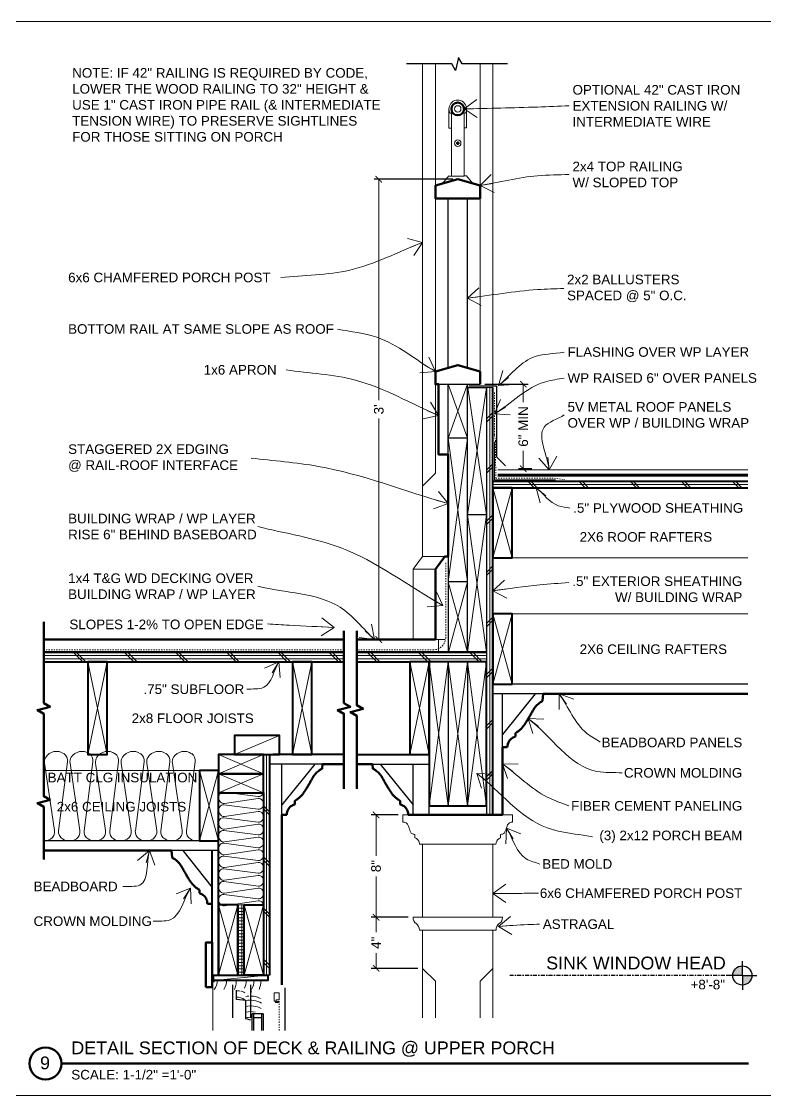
# Model space of a CAD drawing. Header units: inches. Extents: x -4969 to 16721, y 2489 to 24693.
# Drawn here: x 6111.6 to 6169.8, y 3803.9 to 3887.9 of the extents above; entities that cross this region are included whole.
import ezdxf

# ---------------------------------------------------------------- set-up
doc = ezdxf.new("R2010")
doc.units = ezdxf.units.IN
doc.header["$MEASUREMENT"] = 0
for name, pattern in [('A135CUDHH$0$HIDDEN', [0.375, 0.25, -0.125]), ('CENTER', [2, 1.25, -0.25, 0.25, -0.25]), ('DASHED2', [0.375, 0.25, -0.125])]:
    doc.linetypes.add(name, pattern=pattern)
doc.layers.get('0').update_dxf_attribs({"lineweight": 5})
doc.layers.add('0-NPLT', color=1, linetype='Continuous', plot=False)
for name, color, linetype, lineweight in [('1', 1, 'Continuous', 9), ('2', 6, 'Continuous', 20), ('3', 3, 'Continuous', 30), ('4', 2, 'Continuous', 40), ('5', 4, 'Continuous', 50), ('A-DIMSx', 7, 'Continuous', 9), ('A-TEXTx', 7, 'Continuous', 20), ('TB-11x17', 7, 'Continuous', 100)]:
    doc.layers.add(name, color=color, linetype=linetype, lineweight=lineweight)
doc.styles.get("Standard").update_dxf_attribs({"font": 'Arial.ttf'})
doc.dimstyles.get("Standard").update_dxf_attribs({"dimtxt": 3, "dimasz": 2, "dimexe": 0.03125, "dimexo": 0.0625, "dimgap": 0.03125, "dimtad": 0, "dimtoh": 1, "dimdec": 4, "dimlfac": 0.99985, "dimzin": 0, "dimdsep": 46, "dimlunit": 4, "dimtxsty": 'Standard', "dimblk": 'ARCHTICK', "dimblk1": 'ARCHTICK', "dimblk2": 'ARCHTICK', "dimcen": 0.09, "dimclrt": 256, "dimadec": 0, "dimazin": 0, "dimtfac": 1, "dimtdec": 4, "dimtofl": 0, "dimtmove": 0, "dimatfit": 3, "dimfxl": 1, "dimtolj": 1, "dimtzin": 0, "dimarcsym": 0})

# ---------------------------------------------------------------- blocks, each defined once
blk = doc.blocks.new('CROWN small azek')
at = {"layer": '2', "linetype": 'Continuous'}
for p, q in [((3478.774, 4471.698), (3478.774, 4472.269)), ((3477.836, 4470.49), (3477.836, 4470.75)), ((3477.234, 4469.991), (3477.473, 4469.991))]:
    blk.add_line(p, q, dxfattribs=at)
for points, knots in [([(3477.836, 4470.75), (3477.909, 4470.758), (3477.981, 4470.768), (3478.083, 4470.812), (3478.156, 4470.899), (3478.199, 4471.003), (3478.24, 4471.11), (3478.276, 4471.218), (3478.313, 4471.326), (3478.357, 4471.435), (3478.403, 4471.535), (3478.471, 4471.615), (3478.554, 4471.666), (3478.646, 4471.695), (3478.709, 4471.698), (3478.774, 4471.698)], [0.0155755, 0.0155755, 0.0155755, 0.0155755, 0.0913028, 0.1674337, 0.240804, 0.3221473, 0.4016041, 0.479934, 0.5587836, 0.63986, 0.7243935, 0.7885425, 0.8553172, 0.923465, 0.9867831, 0.9867831, 0.9867831, 0.9867831]), ([(3477.473, 4469.991), (3477.482, 4470.044), (3477.494, 4470.115), (3477.529, 4470.21), (3477.571, 4470.285), (3477.628, 4470.357), (3477.711, 4470.424), (3477.783, 4470.462), (3477.836, 4470.49)], [0.002479, 0.002479, 0.002479, 0.002479, 0.1892867, 0.3469333, 0.4813355, 0.6000559, 0.7825047, 0.9879342, 0.9879342, 0.9879342, 0.9879342])]:
    blk.add_open_spline(points, degree=3, knots=knots, dxfattribs=at)
blk = doc.blocks.new('_ArchTick')
at = {"color": 0, "linetype": 'ByBlock', "lineweight": 0, "const_width": 0.15}
blk.add_lwpolyline([(-0.5, -0.5), (0.5, 0.5)], dxfattribs=at)
blk = doc.blocks.new('Point')
at = {"lineweight": 0, "ltscale": 0.1}
h = blk.add_hatch(color=256, dxfattribs=at)
h.dxf.hatch_style = 1
h.paths.add_polyline_path([(-3.2903, 4.1654, 0.414214), (-3.3528, 4.1029), (-3.2903, 4.1029)])
h.paths.add_polyline_path([(-3.2903, 4.1029), (-3.2903, 4.0404, 0.414214), (-3.2278, 4.1029)])
at = {"layer": '3', "ltscale": 0.1}
for q in [(-3.2903, 4.1966), (-3.384, 4.1029), (-3.1965, 4.1029), (-3.2903, 4.0091)]:
    blk.add_line((-3.2903, 4.1029), q, dxfattribs=at)
blk.add_circle((-3.2903, 4.1029), 0.0625, dxfattribs=at)
blk = doc.blocks.new('BATT Insulation 3.5 INCH')
at = {"layer": '1', "lineweight": 5}
for p, q in [((5135.376, 4545.107), (5138.072, 4545.45)), ((5135.381, 4544.942), (5138.018, 4544.555))]:
    blk.add_line(p, q, dxfattribs=at)
for centre, radius, start, end in [((5135.476, 4545.525), 0.5, 180, 212.078), ((5135.334, 4545.437), 0.333, 212.078, 277.2678), ((5138.114, 4545.121), 0.333, 34.6182, 97.2678), ((5137.976, 4545.025), 0.5, 302.5735, 34.6182), ((5135.333, 4544.613), 0.333, 81.6579, 148.5142), ((5135.476, 4544.525), 0.5, 148.5142, 180), ((5138.066, 4544.884), 0.333, 261.6579, 302.5735)]:
    blk.add_arc(centre, radius, start, end, dxfattribs=at)
blk = doc.blocks.new('*D910')
at = {"layer": 'A-DIMSx', "color": 0, "lineweight": -2, "ltscale": 0.1, "transparency": 16777216}
for p, q in [((6145.37, 3875.535), (6139.196, 3875.535)), ((6141.87, 3839.535), (6139.196, 3839.535))]:
    blk.add_line(p, q, dxfattribs=at)
at = {"layer": 'A-DIMSx', "color": 0, "lineweight": 5, "ltscale": 0.1, "transparency": 16777216}
for p, q in [((6139.571, 3875.535), (6139.571, 3858.255)), ((6139.571, 3839.535), (6139.571, 3856.815))]:
    blk.add_line(p, q, dxfattribs=at)
at = {"layer": 'Defpoints', "color": 0, "ltscale": 0.1, "transparency": 16777216}
for p in [(6139.571, 3875.535), (6145.745, 3875.535), (6142.245, 3839.535)]:
    blk.add_point(p, dxfattribs=at)
at = {"layer": 'A-DIMSx', "color": 0, "lineweight": 5, "ltscale": 0.1, "transparency": 16777216, "xscale": 0.5, "yscale": 0.5, "zscale": 0.5}
for p, rotation in [((6139.571, 3875.535), 90), ((6139.571, 3839.535), 270)]:
    blk.add_blockref('_ArchTick', p, dxfattribs=dict(at, rotation=rotation))
at = {"layer": 'A-DIMSx', "ltscale": 0.1, "transparency": 16777216, "insert": (6139.571, 3857.535), "char_height": 0.75, "attachment_point": 5, "rotation": 90}
blk.add_mtext("\\A1;3'", dxfattribs=at)
blk = doc.blocks.new('*D911')
at = {"layer": 'A-DIMSx', "color": 0, "lineweight": -2, "ltscale": 0.1, "transparency": 16777216}
for p, q in [((6147.87, 3859.497), (6151.245, 3859.497)), ((6151.526, 3852.893), (6150.495, 3852.893))]:
    blk.add_line(p, q, dxfattribs=at)
at = {"layer": 'A-DIMSx', "color": 0, "lineweight": 5, "ltscale": 0.1, "transparency": 16777216}
for p, q in [((6150.87, 3859.497), (6150.87, 3858.09)), ((6150.87, 3852.893), (6150.87, 3854.299))]:
    blk.add_line(p, q, dxfattribs=at)
at = {"layer": 'Defpoints', "color": 0, "ltscale": 0.1, "transparency": 16777216}
for p in [(6147.495, 3859.497), (6150.87, 3852.893), (6151.901, 3852.893)]:
    blk.add_point(p, dxfattribs=at)
at = {"layer": 'A-DIMSx', "color": 0, "lineweight": 5, "ltscale": 0.1, "transparency": 16777216, "xscale": 0.5, "yscale": 0.5, "zscale": 0.5}
for p, rotation in [((6150.87, 3859.497), 90), ((6150.87, 3852.893), 270)]:
    blk.add_blockref('_ArchTick', p, dxfattribs=dict(at, rotation=rotation))
at = {"layer": 'A-DIMSx', "ltscale": 0.1, "transparency": 16777216, "insert": (6150.87, 3856.195), "char_height": 0.75, "attachment_point": 5, "rotation": 90}
blk.add_mtext('\\A1;6" MIN', dxfattribs=at)
blk = doc.blocks.new('*D913')
at = {"layer": 'A-DIMSx', "color": 0, "lineweight": -2, "ltscale": 0.1, "transparency": 16777216}
for p, q in [((6141.08, 3825.816), (6138.98, 3825.816)), ((6141.87, 3817.816), (6138.98, 3817.816))]:
    blk.add_line(p, q, dxfattribs=at)
at = {"layer": 'A-DIMSx', "color": 0, "lineweight": 5, "ltscale": 0.1, "transparency": 16777216}
for p, q in [((6139.355, 3825.816), (6139.355, 3822.622)), ((6139.355, 3817.816), (6139.355, 3821.009))]:
    blk.add_line(p, q, dxfattribs=at)
at = {"layer": 'Defpoints', "color": 0, "ltscale": 0.1, "transparency": 16777216}
for p in [(6139.355, 3825.816), (6141.455, 3825.816), (6142.245, 3817.816)]:
    blk.add_point(p, dxfattribs=at)
at = {"layer": 'A-DIMSx', "color": 0, "lineweight": 5, "ltscale": 0.1, "transparency": 16777216, "xscale": 0.5, "yscale": 0.5, "zscale": 0.5}
for p, rotation in [((6139.355, 3825.816), 90), ((6139.355, 3817.816), 270)]:
    blk.add_blockref('_ArchTick', p, dxfattribs=dict(at, rotation=rotation))
at = {"layer": 'A-DIMSx', "ltscale": 0.1, "transparency": 16777216, "insert": (6139.355, 3821.816), "char_height": 0.75, "attachment_point": 5, "rotation": 90}
blk.add_mtext('\\A1;8"', dxfattribs=at)
blk = doc.blocks.new('*D914')
at = {"layer": 'A-DIMSx', "color": 0, "lineweight": -2, "ltscale": 0.25, "transparency": 16777216}
for p, q in [((6141.87, 3817.816), (6138.98, 3817.816)), ((6142.62, 3813.816), (6138.98, 3813.816))]:
    blk.add_line(p, q, dxfattribs=at)
at = {"layer": 'A-DIMSx', "color": 0, "lineweight": 5, "ltscale": 0.25, "transparency": 16777216}
for p, q in [((6139.355, 3817.816), (6139.355, 3816.637)), ((6139.355, 3813.816), (6139.355, 3814.995))]:
    blk.add_line(p, q, dxfattribs=at)
at = {"layer": 'Defpoints', "color": 0, "ltscale": 0.25, "transparency": 16777216}
for p in [(6142.245, 3817.816), (6139.355, 3813.816), (6142.995, 3813.816)]:
    blk.add_point(p, dxfattribs=at)
at = {"layer": 'A-DIMSx', "color": 0, "lineweight": 5, "ltscale": 0.25, "transparency": 16777216, "xscale": 0.5, "yscale": 0.5, "zscale": 0.5}
for p, rotation in [((6139.355, 3817.816), 90), ((6139.355, 3813.816), 270)]:
    blk.add_blockref('_ArchTick', p, dxfattribs=dict(at, rotation=rotation))
at = {"layer": 'A-DIMSx', "ltscale": 0.25, "transparency": 16777216, "insert": (6139.355, 3815.816), "char_height": 0.75, "attachment_point": 5, "rotation": 90}
blk.add_mtext('\\A1;4"', dxfattribs=at)

msp = doc.modelspace()

# ---------------------------------------------------------------- hatches: boundary and pattern name
at = {"layer": '1', "ltscale": 0.25}
h = msp.add_hatch(dxfattribs=at)
h.set_pattern_fill('ANSI37', color=256, scale=2, angle=45, style=0)
h.set_pattern_definition([(90, (84.1082, -44.7242), (-0.25, 1e-16), []), (180, (84.1082, -44.7242), (-1e-16, -0.25), [])])
h.paths.add_polyline_path([(6129.0454139, 3813.2849669), (6129.0454139, 3818.7849669), (6128.5454139, 3818.7849669), (6128.5454139, 3813.2849669)])

# ---------------------------------------------------------------- linework, layer by layer
for p, q in [((6131.3934315, 3811.9029909), (6131.3934315, 3811.2429909)), ((6131.7684315, 3811.9029909), (6131.3934315, 3811.9029909)), ((6131.4934315, 3811.2429909), (6131.3934315, 3811.2429909)), ((6131.4934315, 3811.2429909), (6131.4934315, 3811.1529909)), ((6131.7059315, 3811.1529909), (6131.4934315, 3811.1529909)), ((6131.7684315, 3811.3469909), (6131.5434315, 3811.3469909)), ((6131.5434315, 3811.3469909), (6131.5434315, 3811.2029909)), ((6131.6534315, 3811.2029909), (6131.5434315, 3811.2029909)), ((6131.7059315, 3811.2279909), (6131.6534315, 3811.2279909)), ((6131.6534315, 3811.2279909), (6131.6534315, 3811.2029909)), ((6131.7684315, 3811.3469909), (6131.7684315, 3811.9029909))]:
    msp.add_line(p, q)
msp.add_arc((6131.7059315, 3811.1904909), 0.0375, 270, 90)
at = {"layer": '0-NPLT', "lineweight": 9, "ltscale": 0.1}
msp.add_lwpolyline([(6170.5000785, 3887.8717732), (6051.5000785, 3887.8717732), (6051.5000785, 3803.8717732), (6170.5000785, 3803.8717732)], close=True, dxfattribs=at)
at = {"layer": '1', "ltscale": 0.25}
for p, q in [((6143.9951611, 3884.5496352), (6143.9951611, 3852.5349669)), ((6147.4951611, 3884.5496352), (6147.4951611, 3859.4969453)), ((6145.0576611, 3881.0349669), (6145.0576611, 3879.5349669)), ((6146.4326345, 3881.0429082), (6146.4326345, 3879.5429082)), ((6145.0576611, 3879.5349669), (6145.2451611, 3879.5355938)), ((6146.2451611, 3879.5422813), (6146.4326345, 3879.5429082)), ((6145.2451611, 3875.7816231), (6146.2451611, 3875.7816231)), ((6144.9951611, 3855.2849669), (6146.4951611, 3859.4969453)), ((6144.9951611, 3859.4969453), (6146.4951611, 3855.2849669)), ((6146.4951611, 3849.2849689), (6147.9951614, 3859.2469453)), ((6146.5318827, 3859.2469453), (6147.9951612, 3849.2849689)), ((6144.9951611, 3844.0349669), (6146.4951611, 3855.2849669)), ((6144.9951611, 3855.2849669), (6146.4951611, 3844.0349669)), ((6143.9951611, 3852.5349669), (6142.9951611, 3851.5349669)), ((6146.4951611, 3838.5349669), (6147.9951614, 3849.2849669)), ((6146.4951614, 3849.2849669), (6147.9951612, 3838.5349669)), ((6144.7451611, 3846.0349669), (6142.9951611, 3846.0349669)), ((6168.4420348, 3845.911443), (6148.4951611, 3845.911443)), ((6143.9951611, 3845.0349669), (6142.2451611, 3845.0349669)), ((6144.9951611, 3844.0349669), (6146.4951611, 3838.5349669)), ((6146.4951611, 3844.0349669), (6145.0214405, 3838.5349669)), ((6147.9951612, 3838.5349669), (6144.9951611, 3838.5349669)), ((6141.4549514, 3825.815956), (6150.0353705, 3825.815956)), ((6142.9951611, 3823.5377431), (6148.4951609, 3823.5377434)), ((6142.9951611, 3817.815956), (6148.4951611, 3817.815956)), ((6142.9951611, 3816.815956), (6148.4951611, 3816.815956)), ((6143.9951611, 3812.815956), (6143.9951611, 3809.9548686)), ((6147.4951611, 3812.815956), (6147.4951611, 3809.9548686))]:
    msp.add_line(p, q, dxfattribs=at)
at = {"layer": '1'}
for p, q in [((6147.9951614, 3859.2469453), (6148.4951611, 3859.2469453)), ((6148.246213, 3859.2469453), (6148.244698, 3825.815956)), ((6147.9951476, 3856.7865988), (6148.4951745, 3857.2865719)), ((6147.9951342, 3856.5365988), (6148.4951611, 3857.0365719)), ((6147.9951476, 3852.7865988), (6148.4951745, 3853.2865719)), ((6147.9951342, 3852.5365988), (6148.4951611, 3853.0365719)), ((6148.4951611, 3845.911443), (6149.9951611, 3851.411443)), ((6168.4420348, 3851.6610021), (6148.4951614, 3851.6619061)), ((6149.9951611, 3845.911443), (6148.4951614, 3851.4108944)), ((6151.2158042, 3851.9114699), (6151.7157773, 3851.411443)), ((6151.4658042, 3851.9114564), (6151.9657773, 3851.4114295)), ((6155.2158042, 3851.9114699), (6155.7157773, 3851.411443)), ((6155.4658042, 3851.9114564), (6155.9657773, 3851.4114295)), ((6159.2158042, 3851.9114699), (6159.7157773, 3851.411443)), ((6159.4658042, 3851.9114564), (6159.9657773, 3851.4114295)), ((6163.2158042, 3851.9114699), (6163.7157773, 3851.411443)), ((6163.4658042, 3851.9114564), (6163.9657773, 3851.4114295)), ((6167.2158042, 3851.9114699), (6167.7157773, 3851.411443)), ((6167.4658042, 3851.9114564), (6167.9657773, 3851.4114295)), ((6147.9951342, 3848.5365988), (6148.4951611, 3849.0365719)), ((6147.9951476, 3848.7865988), (6148.4951745, 3849.2865719)), ((6147.9951342, 3844.5365988), (6148.4951611, 3845.0365719)), ((6147.9951476, 3844.7865988), (6148.4951745, 3845.2865719)), ((6148.4951611, 3836.0349669), (6149.9951611, 3841.5349669)), ((6149.9951611, 3836.0349669), (6148.4951614, 3841.5344183)), ((6168.4420348, 3841.5349669), (6149.9951611, 3841.5349669)), ((6147.9951342, 3840.5365988), (6148.4951611, 3841.0365719)), ((6147.9951476, 3840.7865988), (6148.4951745, 3841.2865719)), ((6143.9951611, 3839.5349669), (6144.7451611, 3839.5349669)), ((6144.2451611, 3839.5349669), (6144.2451611, 3838.6599669)), ((6113.3661125, 3838.2865363), (6136.8448014, 3838.2854722)), ((6113.3661125, 3838.0365363), (6136.8448014, 3838.0354722)), ((6116.4104869, 3837.7849669), (6115.6600911, 3838.5354435)), ((6116.6604735, 3837.7849669), (6115.9100911, 3838.53543)), ((6120.4104869, 3837.7849669), (6119.6600911, 3838.5354435)), ((6120.6604735, 3837.7849669), (6119.9100911, 3838.53543)), ((6124.4104869, 3837.7849669), (6123.6600911, 3838.5354435)), ((6124.6604735, 3837.7849669), (6123.9100911, 3838.53543)), ((6128.4104869, 3837.7849669), (6127.6600911, 3838.5354435)), ((6128.6604735, 3837.7849669), (6127.9100911, 3838.53543)), ((6132.4104869, 3837.7849669), (6131.6600911, 3838.5354435)), ((6132.6604735, 3837.7849669), (6131.9100911, 3838.53543)), ((6136.4104869, 3837.7849669), (6135.6600911, 3838.5354435)), ((6136.6604735, 3837.7849669), (6135.9100911, 3838.53543)), ((6137.8447901, 3838.0354269), (6147.99515, 3838.0349669)), ((6137.8448014, 3838.2854269), (6147.9951614, 3838.2849669)), ((6139.4104869, 3837.7849669), (6138.6600911, 3838.5354435)), ((6139.6604735, 3837.7849669), (6138.9100911, 3838.53543)), ((6143.4104869, 3837.7849669), (6142.6600911, 3838.5354435)), ((6143.6604735, 3837.7849669), (6142.9100911, 3838.53543)), ((6147.4104869, 3837.7849669), (6146.6600911, 3838.5354435)), ((6147.6604735, 3837.7849669), (6146.9100911, 3838.53543)), ((6116.8249421, 3830.5349669), (6118.3249421, 3837.7849669)), ((6118.3249421, 3830.5349669), (6116.8249421, 3837.7849669)), ((6132.8249421, 3830.5349669), (6134.3249421, 3837.7849669)), ((6134.3249421, 3830.5349669), (6132.8249421, 3837.7849669)), ((6141.9951605, 3830.5349669), (6143.4951605, 3837.7849669)), ((6143.4951605, 3830.5349669), (6141.9951605, 3837.7849669)), ((6143.4951605, 3826.5349669), (6144.9951605, 3837.7849669)), ((6144.9951605, 3826.5349669), (6143.4951605, 3837.7849669)), ((6144.9951608, 3826.5349669), (6146.4951608, 3837.7849669)), ((6146.4951608, 3826.5349669), (6144.9951608, 3837.7849669)), ((6147.9951614, 3826.5349669), (6146.4951611, 3837.7849691)), ((6146.4951611, 3826.5349669), (6147.9951611, 3837.7849669)), ((6147.9951476, 3836.7865988), (6148.4951745, 3837.2865719)), ((6147.9951342, 3836.5365988), (6148.4951611, 3837.0365719)), ((6147.9951342, 3832.5365988), (6148.4951611, 3833.0365719)), ((6147.9951476, 3832.7865988), (6148.4951745, 3833.2865719)), ((6131.7954136, 3832.0349669), (6128.2954136, 3830.5349669)), ((6130.5454136, 3829.0349669), (6127.0454136, 3830.5349669)), ((6130.5454136, 3830.5349669), (6127.0454136, 3829.0349669)), ((6130.7946321, 3830.5349669), (6130.7954139, 3813.2849669)), ((6125.5454139, 3829.2844183), (6113.3661125, 3829.2844183)), ((6125.5454136, 3823.7849669), (6127.0454136, 3829.2849669)), ((6127.0454136, 3823.7849669), (6125.5454139, 3829.2844183)), ((6127.0454136, 3829.0349669), (6130.5454136, 3827.5349669)), ((6130.5454136, 3829.0349669), (6127.0454136, 3827.5349669)), ((6147.9951342, 3828.5365988), (6148.4951611, 3829.0365719)), ((6147.9951476, 3828.7865988), (6148.4951745, 3829.2865719)), ((6131.0454274, 3826.0365988), (6130.5454005, 3826.5365719)), ((6131.0454408, 3825.7865988), (6130.5454139, 3826.2865719)), ((6131.0454274, 3822.0365988), (6130.5454005, 3822.5365719)), ((6131.0454408, 3821.7865988), (6130.5454139, 3822.2865719)), ((6127.0454139, 3813.2849669), (6128.5454139, 3818.7849669)), ((6128.5454139, 3813.2849669), (6127.0454142, 3818.7844183)), ((6130.5454139, 3813.2849669), (6129.0454139, 3818.7849669)), ((6129.0454139, 3813.2849669), (6130.5454136, 3818.7844183)), ((6131.0454274, 3818.0365988), (6130.5454005, 3818.5365719)), ((6131.0454408, 3817.7865988), (6130.5454139, 3818.2865719)), ((6131.0454274, 3814.0365988), (6130.5454005, 3814.5365719)), ((6131.0454408, 3813.7865988), (6130.5454139, 3814.2865719)), ((6126.5454139, 3813.2849669), (6130.3526113, 3813.2849669)), ((6126.589416, 3812.7672158), (6126.589416, 3812.2052158)), ((6126.683416, 3812.7672158), (6126.589416, 3812.7672158)), ((6126.683416, 3812.8612158), (6126.683416, 3812.7672158)), ((6130.5454139, 3813.2849669), (6131.0454139, 3813.2849669)), ((6126.589416, 3812.2052158), (6126.589416, 3808.9548686)), ((6129.5587431, 3812.1342959), (6129.6051492, 3811.9662339))]:
    msp.add_line(p, q, dxfattribs=at)
at = {"layer": '1', "linetype": 'DASHED2', "ltscale": 0.25}
for p, q in [((6144.8076611, 3845.5349669), (6144.8076611, 3839.6599669)), ((6136.8448014, 3838.7224669), (6113.3661125, 3838.7224669)), ((6143.8701611, 3838.7224669), (6137.8448014, 3838.7224669))]:
    msp.add_line(p, q, dxfattribs=at)
at = {"layer": '1', "lineweight": 5, "ltscale": 0.25}
for p, q in [((6142.9951611, 3813.815956), (6143.9951611, 3812.815956)), ((6147.4951611, 3812.815956), (6148.4951611, 3813.815956))]:
    msp.add_line(p, q, dxfattribs=at)
at = {"layer": '1', "linetype": 'DASHED2', "ltscale": 0.25}
msp.add_lwpolyline([(6148.6201611, 3858.855166), (6148.6201611, 3855.5106767), (6148.7030387, 3855.0352929), (6148.711574, 3852.153302), (6153.2970608, 3852.153302), (6154.0979251, 3852.0364427)], dxfattribs=at)
at = {"layer": '1', "ltscale": 0.25}
for centre in [(6145.7451611, 3881.0349669), (6145.7451611, 3878.3568082)]:
    msp.add_circle(centre, 0.25, dxfattribs=at)
msp.add_arc((6145.7451611, 3881.0349669), 0.6875, 327.363102496, 212.636897504, dxfattribs=at)
at = {"layer": '1', "linetype": 'DASHED2', "ltscale": 0.25}
msp.add_arc((6143.8076611, 3839.7224669), 1, 270, 360, dxfattribs=at)
at = {"layer": '1'}
for centre, radius, start, end in [((6125.8546327, 3812.8612159), 1.0815096, 320.49483155, 0), ((6126.6541336, 3812.7982159), 1.0019896, 321.408845099, 3.606233494), ((6126.5937513, 3812.8612159), 1.8317633, 337.938946506, 358.030396983), ((6127.8481418, 3812.8612159), 1.3538228, 333.60143603, 0), ((6128.6004983, 3812.8612159), 1.2188117, 325.63351612, 0), ((6128.758176, 3812.8612159), 1.6069637, 334.650636919, 0), ((6128.6103484, 3811.2153229), 0.8372269, 81.728599299, 101.709437837), ((6128.6103484, 3811.2153229), 0.8372269, 55.213895474, 76.497621117), ((6128.3482664, 3810.0599568), 1.5142097, 61.188949284, 86.509881351), ((6129.5581462, 3809.918412), 1.7337012, 95.412082723, 102.820410478), ((6129.4892208, 3809.605464), 1.7337012, 58.600787134, 100.494162583), ((6129.5581462, 3809.918412), 1.7337012, 63.671086805, 89.851475127), ((6129.5529823, 3809.1442096), 1.7337012, 62.381319961, 102.64479373), ((6129.5529823, 3808.6999972), 1.7337012, 78.401430089, 102.64441573), ((6129.5529935, 3808.2557872), 1.7337012, 88.097187177, 102.64441573)]:
    msp.add_arc(centre, radius, start, end, dxfattribs=at)
at = {"layer": '2'}
for p, q in [((6142.9951611, 3884.5496352), (6142.9951611, 3846.0349669)), ((6148.4951611, 3884.5496352), (6148.4951611, 3859.3719453)), ((6145.2451611, 3881.0349669), (6145.2451611, 3875.7816231)), ((6146.2451611, 3881.0349669), (6146.2451611, 3875.7883106)), ((6145.0576876, 3875.7889375), (6144.5576876, 3875.1956888)), ((6145.0576744, 3875.7809962), (6145.2451611, 3875.7816231)), ((6146.2451611, 3875.7883106), (6146.4326478, 3875.7889375)), ((6146.4326345, 3875.7889375), (6146.9326345, 3875.1956888)), ((6168.4420348, 3852.8020573), (6148.8789998, 3852.8020573)), ((6168.4420348, 3852.3020573), (6148.8844696, 3852.3020573)), ((6142.9951611, 3846.0349669), (6142.2451611, 3845.0349669)), ((6142.2451611, 3845.0349669), (6142.2451611, 3839.5349669)), ((6142.9951605, 3823.5377431), (6142.9951611, 3817.815956)), ((6148.4951609, 3823.5377434), (6148.4951611, 3817.815956)), ((6142.9951611, 3816.815956), (6142.9951611, 3809.9548686)), ((6148.4951611, 3816.815956), (6148.4951611, 3809.9548686)), ((6126.6457163, 3812.8613128), (6130.8957163, 3813.2849669))]:
    msp.add_line(p, q, dxfattribs=at)
at = {"layer": '2', "ltscale": 0.25}
for p, q in [((6142.9951611, 3817.815956), (6142.2451611, 3817.815956)), ((6148.4951611, 3817.815956), (6149.2451611, 3817.815956)), ((6142.7451611, 3816.815956), (6142.9951611, 3816.815956)), ((6148.7451611, 3816.815956), (6148.4951611, 3816.815956))]:
    msp.add_line(p, q, dxfattribs=at)
at = {"layer": '2', "linetype": 'A135CUDHH$0$HIDDEN', "ltscale": 0.25}
msp.add_line((6131.7684315, 3808.9548686), (6131.7684315, 3811.3016683), dxfattribs=at)
at = {"layer": '2', "ltscale": 0.25, "flags": 128}
msp.add_lwpolyline([(6153.3898695, 3852.0364427), (6148.6201611, 3852.0364427), (6148.6201611, 3854.9972064)], dxfattribs=at)
at = {"layer": '2', "ltscale": 0.25}
for centre, start, end in [((6142.8525655, 3817.8071582), 179.170172765, 233.959929589), ((6148.6377566, 3817.8071582), 306.040070411, 0.829827235), ((6142.1377566, 3816.8247538), 359.170172765, 53.959929589), ((6149.3525655, 3816.8247538), 126.040070411, 180.829827235)]:
    msp.add_arc(centre, 0.6074681, start, end, dxfattribs=at)
at = {"layer": '3'}
for p, q in [((6144.9951611, 3860.7826596), (6144.9951611, 3874.0349669)), ((6146.4951611, 3860.7826596), (6146.4951611, 3874.0349669)), ((6144.9951611, 3853.9969453), (6144.9951611, 3859.4969453)), ((6146.4951611, 3838.5349669), (6146.4951611, 3859.4969453)), ((6146.4951611, 3855.2849669), (6144.9951611, 3855.2849669)), ((6147.9951614, 3849.2849669), (6146.4951614, 3849.2849669)), ((6144.9951611, 3846.0349669), (6144.9951611, 3838.5349669)), ((6146.4951611, 3844.0349669), (6144.9951611, 3844.0349669)), ((6144.9951608, 3837.7849669), (6144.9951608, 3826.5349669)), ((6146.4951611, 3837.7849669), (6146.4951611, 3826.5349669)), ((6168.4420348, 3836.0349669), (6149.9951611, 3836.0349669)), ((6152.4333741, 3835.2849669), (6148.4951611, 3835.2849669)), ((6149.2451605, 3831.1139007), (6149.2451605, 3835.2849669)), ((6151.8050454, 3835.2849669), (6149.2451605, 3832.1155149)), ((6135.1641231, 3829.7849669), (6131.0454135, 3829.7849669)), ((6131.9951611, 3825.815956), (6131.9951611, 3829.7849669)), ((6134.555046, 3829.7849669), (6131.9951611, 3826.6155149)), ((6139.0761998, 3829.7849669), (6143.4951605, 3829.7849669)), ((6139.6852768, 3829.7849669), (6142.2451618, 3826.6155149)), ((6142.2451618, 3825.815956), (6142.2451617, 3829.7849669)), ((6143.4951606, 3825.815956), (6143.4951606, 3826.5349675)), ((6125.5454139, 3823.7844183), (6113.3661125, 3823.7844183)), ((6127.0454136, 3823.0349669), (6123.3572, 3823.0349669)), ((6124.247169, 3823.0349669), (6126.5454136, 3820.1361094)), ((6128.142717, 3809.9548686), (6128.142717, 3812.5349669)), ((6129.5569305, 3809.9548686), (6129.5569305, 3812.5349669)), ((6132.2317489, 3812.2884994), (6132.2317489, 3808.9548686)), ((6129.6575118, 3808.9548686), (6129.657479, 3810.2602905)), ((6129.779479, 3810.2602936), (6129.7795118, 3808.9548686)), ((6130.4155118, 3808.9548686), (6130.415479, 3810.2603095)), ((6130.537479, 3810.2603126), (6130.5375227, 3808.9548686))]:
    msp.add_line(p, q, dxfattribs=at)
at = {"layer": '3', "linetype": 'CENTER', "ltscale": 0.25}
msp.add_line((6167.2500785, 3813.2608897), (6149.815043, 3813.2608897), dxfattribs=at)
at = {"layer": '3', "linetype": 'Continuous'}
for p, q in [((6130.537479, 3810.2603126), (6129.657479, 3810.2602905)), ((6130.4154866, 3809.9578126), (6129.7794866, 3809.9578126))]:
    msp.add_line(p, q, dxfattribs=at)
at = {"layer": '3', "flags": 128}
msp.add_lwpolyline([(6149.6242168, 3884.5496352), (6146.0980644, 3884.5496352), (6145.8093892, 3885.0496352), (6145.5593892, 3884.0496352), (6145.2707141, 3884.5496352), (6141.7379712, 3884.5496352)], dxfattribs=at)
at = {"layer": '3'}
for points in [[(6144.2451611, 3859.4969453), (6147.4951611, 3859.4969453)], [(6146.4951611, 3859.2469453), (6147.9951614, 3859.2469453), (6147.9951614, 3825.815956)], [(6146.6201611, 3859.3719453), (6148.7755615, 3859.3719453), (6148.7755615, 3853.815021), (6149.4826683, 3853.1079142)], [(6129.5676983, 3809.767613), (6129.1654563, 3809.8753934), (6129.1654563, 3811.3086657), (6128.4299443, 3811.3856692), (6128.4299443, 3812.1220621)]]:
    msp.add_lwpolyline(points, dxfattribs=at)
at = {"layer": '4'}
for p, q in [((6148.4951611, 3825.815956), (6148.4951611, 3859.2469453)), ((6168.4420348, 3852.4270573), (6148.8831022, 3852.4270573)), ((6148.4951614, 3851.9114427), (6168.4420348, 3851.9114427)), ((6148.4951614, 3851.411443), (6168.4420348, 3851.411443)), ((6113.3661125, 3837.7849669), (6136.8448014, 3837.7849669)), ((6137.8448014, 3837.7849669), (6141.9951605, 3837.7849669)), ((6143.4951605, 3837.7849669), (6143.4951605, 3826.5349669)), ((6144.9951605, 3837.7849669), (6143.4951605, 3837.7849669)), ((6146.4951608, 3837.7849669), (6144.9951608, 3837.7849669)), ((6147.9951611, 3837.7849669), (6146.4951611, 3837.7849669)), ((6147.9951611, 3830.0349669), (6147.9951611, 3837.7849669)), ((6131.0454139, 3813.2849669), (6131.0454135, 3830.5349669)), ((6136.8448014, 3830.5349669), (6131.2954136, 3830.5349669)), ((6137.8448014, 3830.5349669), (6141.9951605, 3830.5349669)), ((6147.9951611, 3826.5349669), (6147.9951611, 3830.0349669)), ((6127.0454136, 3813.2849669), (6127.0454136, 3829.151764)), ((6130.5454136, 3827.5349669), (6130.5454136, 3818.7844183)), ((6143.4951605, 3826.5349669), (6144.9951605, 3826.5349669)), ((6144.9951608, 3826.5349669), (6146.4951608, 3826.5349669)), ((6146.4951611, 3826.5349669), (6147.9951611, 3826.5349669)), ((6126.5454136, 3813.2849669), (6126.5454136, 3823.0349669))]:
    msp.add_line(p, q, dxfattribs=at)
for points in [[(6148.4951614, 3851.4114423), (6148.4951611, 3845.911443), (6149.9951611, 3845.911443), (6149.9951611, 3849.411443), (6149.9951611, 3851.411443), (6148.4951611, 3851.411443)], [(6148.4951614, 3841.5349662), (6148.4951611, 3836.0349669), (6149.9951611, 3836.0349669), (6149.9951611, 3839.5349669), (6149.9951611, 3841.5349669), (6148.4951611, 3841.5349669)], [(6116.8249421, 3837.7849669), (6116.8249421, 3830.5349669), (6118.3249421, 3830.5349669), (6118.3249421, 3834.0349669), (6118.3249421, 3837.7849669), (6116.8249421, 3837.7849669)], [(6132.8249421, 3837.7849669), (6132.8249421, 3830.5349669), (6134.3249421, 3830.5349669), (6134.3249421, 3834.0349669), (6134.3249421, 3837.7849669), (6132.8249421, 3837.7849669)], [(6141.9951605, 3837.7849669), (6141.9951605, 3830.5349669), (6143.4951605, 3830.5349669), (6143.4951605, 3834.0349669), (6143.4951605, 3837.7849669), (6141.9951605, 3837.7849669)], [(6128.2954136, 3830.5349669), (6131.7954136, 3830.5349669), (6131.7954136, 3832.0349669), (6128.2954136, 3832.0349669), (6128.2954136, 3832.0349669), (6128.2954136, 3830.5349669)], [(6127.0454136, 3829.0349669), (6130.5454136, 3829.0349669), (6130.5454136, 3830.5349669), (6127.0454136, 3830.5349669), (6127.0454136, 3830.5349669), (6127.0454136, 3829.0349669)], [(6125.5454139, 3829.2849662), (6125.5454136, 3823.7849669), (6127.0454136, 3823.7849669), (6127.0454136, 3827.2849669), (6127.0454136, 3829.2849669), (6125.5454136, 3829.2849669)], [(6127.0454136, 3827.5349669), (6130.5454136, 3827.5349669), (6130.5454136, 3829.0349669), (6127.0454136, 3829.0349669), (6127.0454136, 3829.0349669), (6127.0454136, 3827.5349669)], [(6127.0454142, 3818.7849662), (6127.0454139, 3813.2849669), (6128.5454139, 3813.2849669), (6128.5454139, 3816.7849669), (6128.5454139, 3818.7849669), (6127.0454139, 3818.7849669)], [(6130.5454136, 3818.7849662), (6130.5454139, 3813.2849669), (6129.0454139, 3813.2849669), (6129.0454139, 3816.7849669), (6129.0454139, 3818.7849669), (6130.5454139, 3818.7849669)]]:
    msp.add_lwpolyline(points, dxfattribs=at)
msp.add_lwpolyline([(6126.6457163, 3813.2849669), (6130.8957163, 3813.2849669), (6130.8957163, 3812.8613128), (6126.6457163, 3812.8613128)], close=True, dxfattribs=at)
at = {"layer": '5'}
for p, q in [((6143.9951611, 3845.0349669), (6143.9951611, 3843.5349669)), ((6143.9951611, 3839.5349669), (6143.9951611, 3843.5349669)), ((6136.8448014, 3839.5349669), (6113.3661125, 3839.5349669)), ((6143.9951611, 3839.5349669), (6137.8448014, 3839.5349669)), ((6136.8448014, 3838.5349669), (6113.3661125, 3838.5349669)), ((6147.9951614, 3838.5349669), (6137.8448014, 3838.5349669)), ((6152.3804192, 3834.7291772), (6152.4333741, 3835.2849669)), ((6152.4333741, 3835.2849669), (6168.4420348, 3835.2849669)), ((6150.2519348, 3831.9427796), (6150.2519348, 3832.2157195)), ((6149.2451603, 3825.8159559), (6149.2451605, 3831.1139007)), ((6149.2451605, 3831.1139007), (6149.6166783, 3831.1139007)), ((6135.1641231, 3829.7849669), (6136.8448014, 3829.7849669)), ((6137.8448014, 3829.7849669), (6139.0761998, 3829.7849669)), ((6131.9951611, 3812.5349669), (6131.9951611, 3825.815956)), ((6142.2451618, 3825.815956), (6149.2451603, 3825.8159559)), ((6113.3661125, 3823.0349669), (6123.3572, 3823.0349669))]:
    msp.add_line(p, q, dxfattribs=at)
at = {"layer": '5', "linetype": 'Continuous'}
for p, q in [((6135.1304198, 3829.4312324), (6135.1641231, 3829.7849669)), ((6139.1099031, 3829.4312324), (6139.0761998, 3829.7849669)), ((6133.0019354, 3826.6448349), (6133.0019354, 3826.9177748)), ((6141.2383875, 3826.6448348), (6141.2383875, 3826.9177748)), ((6131.9951611, 3825.815956), (6132.3666789, 3825.815956)), ((6142.2451618, 3825.815956), (6141.873644, 3825.815956)), ((6123.4101549, 3822.4791772), (6123.3572, 3823.0349669)), ((6125.5386392, 3819.6927796), (6125.5386392, 3819.9657195)), ((6126.5454136, 3818.8639007), (6126.1738958, 3818.8639007))]:
    msp.add_line(p, q, dxfattribs=at)
at = {"layer": '5', "ltscale": 0.1}
for q in [(6149.5607521, 3806.3717732), (6168.4775793, 3806.3717732)]:
    msp.add_line((6114.7500785, 3806.3717732), q, dxfattribs=at)
at = {"layer": '5'}
for points in [[(6145.7451611, 3874.0349669), (6147.4951611, 3874.0349669), (6147.4951611, 3875.0349669), (6145.7451611, 3875.5349669), (6143.9951611, 3875.0349669), (6143.9951611, 3874.0349669), (6145.7451611, 3874.0349669)], [(6147.4951611, 3859.4969453), (6147.4951611, 3860.4969453), (6145.7451611, 3860.9969453), (6143.9951611, 3860.4969453), (6143.9951611, 3859.4969453), (6144.2451611, 3859.4969453), (6144.2451611, 3853.9969453), (6144.9951611, 3853.9969453), (6144.9951611, 3846.0349669)], [(6143.9951611, 3845.0349669), (6144.7451611, 3846.0349669), (6144.9951611, 3846.0349669)]]:
    msp.add_lwpolyline(points, dxfattribs=at)
at = {"layer": '5', "flags": 128}
for points in [[(6113.3661125, 3830.4620462), (6113.3661125, 3833.7327377), (6112.8661125, 3834.0214129), (6113.8661125, 3834.2714129), (6113.3661125, 3834.560088), (6113.3661125, 3840.9209258)], [(6136.8448014, 3827.8624429), (6136.8448014, 3833.7327377), (6136.3448014, 3834.0214129), (6137.3448014, 3834.2714129), (6136.8448014, 3834.560088), (6136.8448014, 3840.208689)], [(6137.8448014, 3827.8624429), (6137.8448014, 3833.5711968), (6137.3448014, 3833.859872), (6138.3448014, 3834.109872), (6137.8448014, 3834.3985471), (6137.8448014, 3840.208689)], [(6113.3661125, 3822.3241595), (6113.3661125, 3826.4542771), (6112.8661125, 3826.7429522), (6113.8661125, 3826.9929522), (6113.3661125, 3827.2816273), (6113.3661125, 3830.4620462)]]:
    msp.add_lwpolyline(points, dxfattribs=at)
at = {"layer": '5'}
msp.add_lwpolyline([(6126.0454136, 3812.345102), (6126.5454136, 3812.345102), (6126.5454136, 3815.845102), (6126.0454136, 3815.845102)], close=True, dxfattribs=at)
for centre, radius in [((6145.7451611, 3881.0349669), 0.5), ((6145.7451611, 3878.3568082), 0.0625)]:
    msp.add_circle(centre, radius, dxfattribs=at)
at = {"layer": '5', "ltscale": 0.1}
msp.add_circle((6113.5000785, 3806.3717732), 1.25, dxfattribs=at)
at = {"layer": '5'}
for points, knots in [([(6150.2519348, 3832.2157195), (6150.3806608, 3832.2983197), (6150.5127749, 3832.3858147), (6150.7019256, 3832.5444832), (6150.8792055, 3832.7462801), (6151.0308518, 3832.9763535), (6151.1854738, 3833.2199266), (6151.3387829, 3833.4779939), (6151.4859837, 3833.734148), (6151.618435, 3833.9757447), (6151.7450251, 3834.1827725), (6151.8773031, 3834.3525594), (6152.0218357, 3834.4918938), (6152.1804186, 3834.6088816), (6152.2934001, 3834.6776101), (6152.3804192, 3834.7291772)], [0.02252924258, 0.02252924258, 0.02252924258, 0.02252924258, 0.0848948356, 0.16525381449, 0.24407818869, 0.32590546439, 0.41317453746, 0.50401511078, 0.5962486035, 0.67928693936, 0.75221584643, 0.81459891015, 0.872600463, 0.93247186799, 0.99170471556, 0.99170471556, 0.99170471556, 0.99170471556]), ([(6149.6166783, 3831.1139007), (6149.6318708, 3831.2337109), (6149.6503091, 3831.3554014), (6149.7189167, 3831.5313371), (6149.8231631, 3831.6815914), (6149.9480759, 3831.7943324), (6150.0669633, 3831.8685572), (6150.1486338, 3831.9029223), (6150.2519348, 3831.9427796)], [0.04595771603, 0.04595771603, 0.04595771603, 0.04595771603, 0.20058811132, 0.3838219169, 0.55899294445, 0.69798130682, 0.84352384316, 0.94144460866, 0.94144460866, 0.94144460866, 0.94144460866])]:
    msp.add_open_spline(points, degree=3, knots=knots, dxfattribs=at)
at = {"layer": '5', "linetype": 'Continuous'}
for points, knots in [([(6133.0019354, 3826.9177748), (6133.1306614, 3827.000375), (6133.2627754, 3827.08787), (6133.4519262, 3827.2465384), (6133.6292061, 3827.4483354), (6133.7808523, 3827.6784087), (6133.9354744, 3827.9219819), (6134.0887835, 3828.1800492), (6134.2359843, 3828.4362032), (6134.3684355, 3828.6777999), (6134.4950257, 3828.8848278), (6134.6273037, 3829.0546147), (6134.7718363, 3829.1939491), (6134.9304192, 3829.3109369), (6135.0434007, 3829.3796653), (6135.1304198, 3829.4312324)], [0.02252924258, 0.02252924258, 0.02252924258, 0.02252924258, 0.0848948356, 0.16525381449, 0.24407818869, 0.32590546439, 0.41317453746, 0.50401511078, 0.5962486035, 0.67928693936, 0.75221584643, 0.81459891015, 0.872600463, 0.93247186799, 0.99170471556, 0.99170471556, 0.99170471556, 0.99170471556]), ([(6141.2383875, 3826.9177748), (6141.1096615, 3827.000375), (6140.9775474, 3827.08787), (6140.7883967, 3827.2465384), (6140.6111168, 3827.4483354), (6140.4594705, 3827.6784087), (6140.3048485, 3827.9219819), (6140.1515393, 3828.1800492), (6140.0043386, 3828.4362032), (6139.8718873, 3828.6777999), (6139.7452972, 3828.8848277), (6139.6130192, 3829.0546147), (6139.4684866, 3829.193949), (6139.3099037, 3829.3109369), (6139.1969222, 3829.3796653), (6139.1099031, 3829.4312324)], [0.02252924258, 0.02252924258, 0.02252924258, 0.02252924258, 0.0848948356, 0.16525381449, 0.24407818869, 0.32590546439, 0.41317453746, 0.50401511078, 0.5962486035, 0.67928693936, 0.75221584643, 0.81459891015, 0.872600463, 0.93247186799, 0.99170471556, 0.99170471556, 0.99170471556, 0.99170471556]), ([(6132.3666789, 3825.815956), (6132.3818714, 3825.9357662), (6132.4003097, 3826.0574567), (6132.4689173, 3826.2333924), (6132.5731637, 3826.3836467), (6132.6980764, 3826.4963876), (6132.8169638, 3826.5706125), (6132.8986344, 3826.6049776), (6133.0019354, 3826.6448349)], [0.04595771603, 0.04595771603, 0.04595771603, 0.04595771603, 0.20058811132, 0.3838219169, 0.55899294445, 0.69798130682, 0.84352384316, 0.94144460866, 0.94144460866, 0.94144460866, 0.94144460866]), ([(6141.873644, 3825.815956), (6141.8584514, 3825.9357662), (6141.8400132, 3826.0574567), (6141.7714056, 3826.2333924), (6141.6671592, 3826.3836467), (6141.5422464, 3826.4963876), (6141.423359, 3826.5706125), (6141.3416885, 3826.6049775), (6141.2383875, 3826.6448348)], [0.04595771603, 0.04595771603, 0.04595771603, 0.04595771603, 0.20058811132, 0.3838219169, 0.55899294445, 0.69798130682, 0.84352384316, 0.94144460866, 0.94144460866, 0.94144460866, 0.94144460866]), ([(6125.5386392, 3819.9657195), (6125.4099133, 3820.0483197), (6125.2777992, 3820.1358147), (6125.0886485, 3820.2944832), (6124.9113686, 3820.4962801), (6124.7597223, 3820.7263535), (6124.6051003, 3820.9699266), (6124.4517911, 3821.2279939), (6124.3045904, 3821.484148), (6124.1721391, 3821.7257447), (6124.045549, 3821.9327725), (6123.913271, 3822.1025594), (6123.7687384, 3822.2418938), (6123.6101555, 3822.3588816), (6123.497174, 3822.4276101), (6123.4101549, 3822.4791772)], [0.02252924258, 0.02252924258, 0.02252924258, 0.02252924258, 0.0848948356, 0.16525381449, 0.24407818869, 0.32590546439, 0.41317453746, 0.50401511078, 0.5962486035, 0.67928693936, 0.75221584643, 0.81459891015, 0.872600463, 0.93247186799, 0.99170471556, 0.99170471556, 0.99170471556, 0.99170471556]), ([(6126.1738958, 3818.8639007), (6126.1587032, 3818.9837109), (6126.140265, 3819.1054014), (6126.0716574, 3819.2813371), (6125.967411, 3819.4315914), (6125.8424982, 3819.5443324), (6125.7236108, 3819.6185572), (6125.6419403, 3819.6529223), (6125.5386392, 3819.6927796)], [0.04595771603, 0.04595771603, 0.04595771603, 0.04595771603, 0.20058811132, 0.3838219169, 0.55899294445, 0.69798130682, 0.84352384316, 0.94144460866, 0.94144460866, 0.94144460866, 0.94144460866])]:
    msp.add_open_spline(points, degree=3, knots=knots, dxfattribs=at)

# ---------------------------------------------------------------- block references
at = {"ltscale": 0.1, "xscale": 12.00000000000003, "yscale": 12.00000000000003, "zscale": 12.00000000000003}
msp.add_blockref('Point', (6207.48333, 3764.0262711), dxfattribs=at)
at = {"layer": '3', "ltscale": 0.25, "xscale": -2, "yscale": 2, "zscale": 2, "rotation": 270}
for p in [(-2975.6848628, -6446.1671437), (-2973.6848628, -6446.1671437), (-2971.6848628, -6446.1671437), (-2969.6848628, -6446.1671437), (-2967.6848628, -6446.1671437), (-2965.6848628, -6446.1671437)]:
    msp.add_blockref('BATT Insulation 3.5 INCH', p, dxfattribs=at)
at = {"layer": '3', "ltscale": 0.25, "xscale": -1}
for name, p in [('BATT Insulation 3.5 INCH', (11265.5211946, -717.8521812)), ('BATT Insulation 3.5 INCH', (11265.5211946, -718.8521812)), ('BATT Insulation 3.5 INCH', (11265.5211946, -719.8521812)), ('CROWN small azek', (9620.228765, -646.4529007)), ('BATT Insulation 3.5 INCH', (11265.5211946, -720.8521812)), ('BATT Insulation 3.5 INCH', (11265.5211946, -721.8521812)), ('BATT Insulation 3.5 INCH', (11265.5211946, -722.8521812)), ('BATT Insulation 3.5 INCH', (11265.5211946, -723.8521812)), ('BATT Insulation 3.5 INCH', (11265.5211946, -724.8521812)), ('BATT Insulation 3.5 INCH', (11265.5211946, -725.8521812))]:
    msp.add_blockref(name, p, dxfattribs=at)
at = {"layer": '3', "ltscale": 0.25}
msp.add_blockref('CROWN small azek', (2671.2615569, -646.4529007), dxfattribs=at)

# ---------------------------------------------------------------- texts
at = {"ltscale": 0.5, "attachment_point": 3}
for s, insert, char_height, width in [('SINK WINDOW HEAD ', (6166.7050212, 3814.7342357), 1, 17.747748141), ('+8\'-8"', (6166.6459074, 3812.9251058), 0.75, 13.542753414)]:
    msp.add_mtext(s, dxfattribs=dict(at, insert=insert, char_height=char_height, width=width))
at = {"ltscale": 0.1, "char_height": 1}
for s, insert, width, attachment_point in [('DETAIL SECTION OF DECK & RAILING @ UPPER PORCH', (6115.525053, 3808.1002988), 78.053664802, 1), ('9', (6113.4656397, 3806.4147344), 2.787644522, 5)]:
    msp.add_mtext(s, dxfattribs=dict(at, insert=insert, width=width, attachment_point=attachment_point))
at = {"layer": 'A-TEXTx', "ltscale": 0.25, "char_height": 0.75}
for s, insert, attachment_point in [('NOTE: IF 42" RAILING IS REQUIRED BY CODE,\\PLOWER THE WOOD RAILING TO 32" HEIGHT &\\PUSE 1" CAST IRON PIPE RAIL (& INTERMEDIATE \\PTENSION WIRE) TO PRESERVE SIGHTLINES\\PFOR THOSE SITTING ON PORCH', (6115.588829, 3881.3468397), 4), ('6x6 CHAMFERED PORCH POST ', (6115.2738097, 3867.8466987), 4), ('BOTTOM RAIL AT SAME SLOPE AS ROOF  ', (6115.2738097, 3863.8175558), 4), ('FLASHING OVER WP LAYER', (6154.3291094, 3862.01674), 4), ('1x6 APRON  ', (6131.5793775, 3860.6262343), 6), ('WP RAISED 6" OVER PANELS', (6154.3291094, 3859.9846205), 4), ('5V METAL ROOF PANELS\\POVER WP / BUILDING WRAP', (6154.3291094, 3857.0968334), 4), ('STAGGERED 2X EDGING\\P@ RAIL-ROOF INTERFACE  ', (6115.2738097, 3853.7254397), 4), ('.5" PLYWOOD SHEATHING', (6154.7747003, 3849.8185524), 4), ('BUILDING WRAP / WP LAYER\\PRISE 6" BEHIND BASEBOARD  ', (6115.2738097, 3848.3694317), 4), ('1x4 T&G WD DECKING OVER\\PBUILDING WRAP / WP LAYER ', (6115.2738097, 3843.6970198), 4), ('.5" EXTERIOR SHEATHING\\PW/ BUILDING WRAP', (6167.9966135, 3843.4651575), 6), ('SLOPES 1-2% TO OPEN EDGE', (6115.3732914, 3840.7134877), 4), ('2X6 CEILING RAFTERS', (6155.2767515, 3838.7735837), 4), ('.75" SUBFLOOR', (6121.1638014, 3835.6424564), 4), ('2x8 FLOOR JOISTS', (6120.2410719, 3833.373089), 4), ('BEADBOARD PANELS', (6167.9966135, 3831.479999), 6), ('BATT CLG INSULATION', (6113.6733574, 3828.7345871), 4), ('CROWN MOLDING', (6167.9966135, 3829.1054329), 6), ('2x6 CEILING JOISTS', (6114.3833015, 3826.4565194), 4), ('FIBER CEMENT PANELING', (6167.9966135, 3826.5180638), 6), ('\\pi-2.25,l3,t3;(3) 2x12 PORCH BEAM', (6167.9966135, 3824.1017982), 6), ('BED MOLD', (6157.8246941, 3821.9786701), 6), ('BEADBOARD', (6112.5711455, 3820.2195626), 4), ('6x6 CHAMFERED PORCH POST', (6167.9966135, 3819.6960009), 6), ('CROWN MOLDING', (6112.5711455, 3817.5002233), 4), ('ASTRAGAL', (6157.9845994, 3817.2712563), 6)]:
    msp.add_mtext(s, dxfattribs=dict(at, insert=insert, attachment_point=attachment_point))
at = {"layer": 'A-TEXTx', "ltscale": 0.25, "char_height": 0.75, "attachment_point": 4}
for s, insert, width in [('OPTIONAL 42" CAST IRON EXTENSION RAILING W/\\PINTERMEDIATE WIRE', (6154.7174761, 3881.2782571), 13.597282546), ('2x4 TOP RAILING W/ SLOPED TOP', (6154.7174761, 3875.9042052), 9.606718205), ('2x2 BALLUSTERS SPACED @ 5" O.C.', (6154.2914743, 3866.9968271), 9.606718205), ('2X6 ROOF RAFTERS', (6155.2767515, 3847.5550614), 10.773359635)]:
    msp.add_mtext(s, dxfattribs=dict(at, insert=insert, width=width))
at = {"layer": 'TB-11x17', "ltscale": 0.5, "insert": (6115.5198107, 3805.875412), "char_height": 0.75, "width": 12.179363326, "attachment_point": 1}
msp.add_mtext('{SCALE: 1-1/2" =1\'-0"}', dxfattribs=at)

# ---------------------------------------------------------------- dimensions: what is measured, and where the dimension line sits
at = {"layer": 'A-DIMSx', "ltscale": 0.1}
for base, p1, p2, picture, middle in [((6139.5705037, 3875.5349669), (6142.2451611, 3839.5349669), (6145.7451611, 3875.5349669), '*D910', (6139.5705037, 3857.5349669)), ((6139.3545874, 3825.815956), (6142.2451611, 3817.815956), (6141.4549514, 3825.815956), '*D913', (6139.3545874, 3821.815956))]:
    dim = msp.add_linear_dim(base=base, p1=p1, p2=p2, angle=90, dimstyle='Standard', override={"dimtxt": 0.75, "dimasz": 0.5, "dimexe": 0.375, "dimexo": 0.375, "dimgap": 0.375, "dimlfac": -47.9928, "dimlwd": 5}, dxfattribs=at)
    dim.commit()
    dim.dimension.update_dxf_attribs({"geometry": picture, "text_midpoint": middle})
dim = msp.add_linear_dim(base=(6150.8698878, 3852.8928555), p1=(6147.4951611, 3859.4969453), p2=(6151.9008531, 3852.8928555), angle=90, text='6" MIN', dimstyle='Standard', override={"dimtxt": 0.75, "dimasz": 0.5, "dimexe": 0.375, "dimexo": 0.375, "dimgap": 0.375, "dimlfac": -47.9928, "dimlwd": 5}, dxfattribs=at)
dim.commit()
dim.dimension.update_dxf_attribs({"geometry": '*D911', "text_midpoint": (6150.8698878, 3856.1949004)})
at = {"layer": 'A-DIMSx', "ltscale": 0.25}
dim = msp.add_linear_dim(base=(6139.3545874, 3813.815956), p1=(6142.2451611, 3817.815956), p2=(6142.9951611, 3813.815956), angle=90, dimstyle='Standard', override={"dimtxt": 0.75, "dimasz": 0.5, "dimexe": 0.375, "dimexo": 0.375, "dimgap": 0.375, "dimlfac": -47.9928, "dimtmove": 1, "dimlwd": 5}, dxfattribs=at)
dim.commit()
dim.dimension.update_dxf_attribs({"geometry": '*D914', "text_midpoint": (6139.3545874, 3815.815956)})

# ---------------------------------------------------------------- leaders
at = {"layer": 'A-TEXTx', "path_type": 1, "annotation_type": 0, "has_hookline": 1}
for points, hookline_direction, text_width in [([(6146.2451611, 3881.0349669), (6151.9852304, 3881.1822961), (6154.4637283, 3881.2782571)], 0, 12.9858458), ([(6147.4951611, 3875.0349669), (6151.9852304, 3875.8082443), (6154.4637283, 3875.9042052)], 0, 8.521146), ([(6142.9951611, 3870.586159), (6137.3005857, 3868.424553), (6131.9061818, 3867.8466987)], 1, 15.7745566), ([(6146.4951611, 3866.2284162), (6151.9852304, 3866.9008661), (6154.0377265, 3866.9968271)], 0, 9.2158936), ([(6143.9951611, 3860.4969453), (6139.4201397, 3863.171685), (6136.3335261, 3863.8175558)], 1, 20.6592769), ([(6148.9349456, 3859.4043901), (6151.5920333, 3861.5865688), (6154.0753617, 3862.01674)], 0, 14.1067531), ([(6144.2451611, 3857.0628525), (6137.7537677, 3859.8176912), (6132.3220239, 3860.6262343)], 1, 5.5063097), ([(6148.6201611, 3857.1829213), (6152.6137388, 3859.6967616), (6154.0753617, 3859.9846205)], 0, 14.7442019), ([(6152.8995363, 3852.8020573), (6152.5067625, 3856.138543), (6154.0753617, 3857.0968334)], 0, 14.1082879), ([(6144.9951611, 3850.1620579), (6134.814691, 3853.0795689), (6129.5753636, 3853.7254397)], 1, 13.1751364), ([(6151.8675366, 3851.411443), (6153.6013067, 3849.9995894), (6154.5209525, 3849.8185524)], 0, 13.1357435), ([(6144.5690014, 3842.2068969), (6136.5400409, 3846.7320222), (6130.1197483, 3848.3694317)], 1, 14.6152797), ([(6139.2346143, 3839.5349669), (6136.5400409, 3842.0596103), (6130.1197483, 3843.6970198)], 1, 14.5810027), ([(6148.4951611, 3843.3503771), (6152.1658612, 3843.8138801), (6154.4327122, 3843.9922502)], 0, 13.1357435), ([(6131.7493432, 3837.7849669), (6130.5710053, 3835.796682), (6129.2440681, 3835.6424564)], 1, 7.7747271), ([(6153.6789855, 3835.2849669), (6155.8504442, 3832.1964618), (6156.889027, 3831.5183985)], 0, 10.8734652), ([(6151.2630854, 3833.3511029), (6156.6295491, 3829.2199282), (6158.6135647, 3829.1054329)], 0, 9.1371078), ([(6149.2451604, 3829.8211089), (6152.745886, 3827.2169851), (6154.4327122, 3826.5180638)], 0, 13.2385744), ([(6147.2326169, 3829.0684818), (6152.745886, 3824.8007195), (6156.280517, 3824.1017982)], 0, 11.0361528), ([(6149.5472848, 3824.7925344), (6151.0979129, 3822.3817116), (6152.1656506, 3821.9786701)], 0, 5.3400409), ([(6121.6391384, 3823.0349669), (6120.8796923, 3820.3340579), (6119.5423233, 3820.2195626)], 1, 6.4466235), ([(6148.4951611, 3819.6831758), (6150.7624573, 3819.6836452), (6152.0621981, 3819.6960009)], 0, 15.7745566), ([(6124.8446825, 3820.0931289), (6123.2548599, 3817.6147186), (6121.917491, 3817.5002233)], 1, 9.1371078), ([(6148.9217283, 3817.0964218), (6151.222641, 3817.245741), (6152.1487766, 3817.2712563)], 0, 5.5523533)]:
    msp.add_leader(points, dimstyle='Standard', override={"dimasz": 1, "dimgap": 0.25, "dimldrblk": 'Open90', "dimlwd": -1}, dxfattribs=dict(at, hookline_direction=hookline_direction, text_width=text_width))
at = {"layer": 'A-TEXTx', "path_type": 1}
msp.add_leader([(6136.0828717, 3840.4867008), (6132.56061, 3840.6516991), (6130.8586697, 3840.7545743)], dimstyle='Standard', override={"dimasz": 1, "dimgap": 0.25, "dimldrblk": 'Open90', "dimlwd": -1}, dxfattribs=at)

doc.saveas('drawing.dxf')
